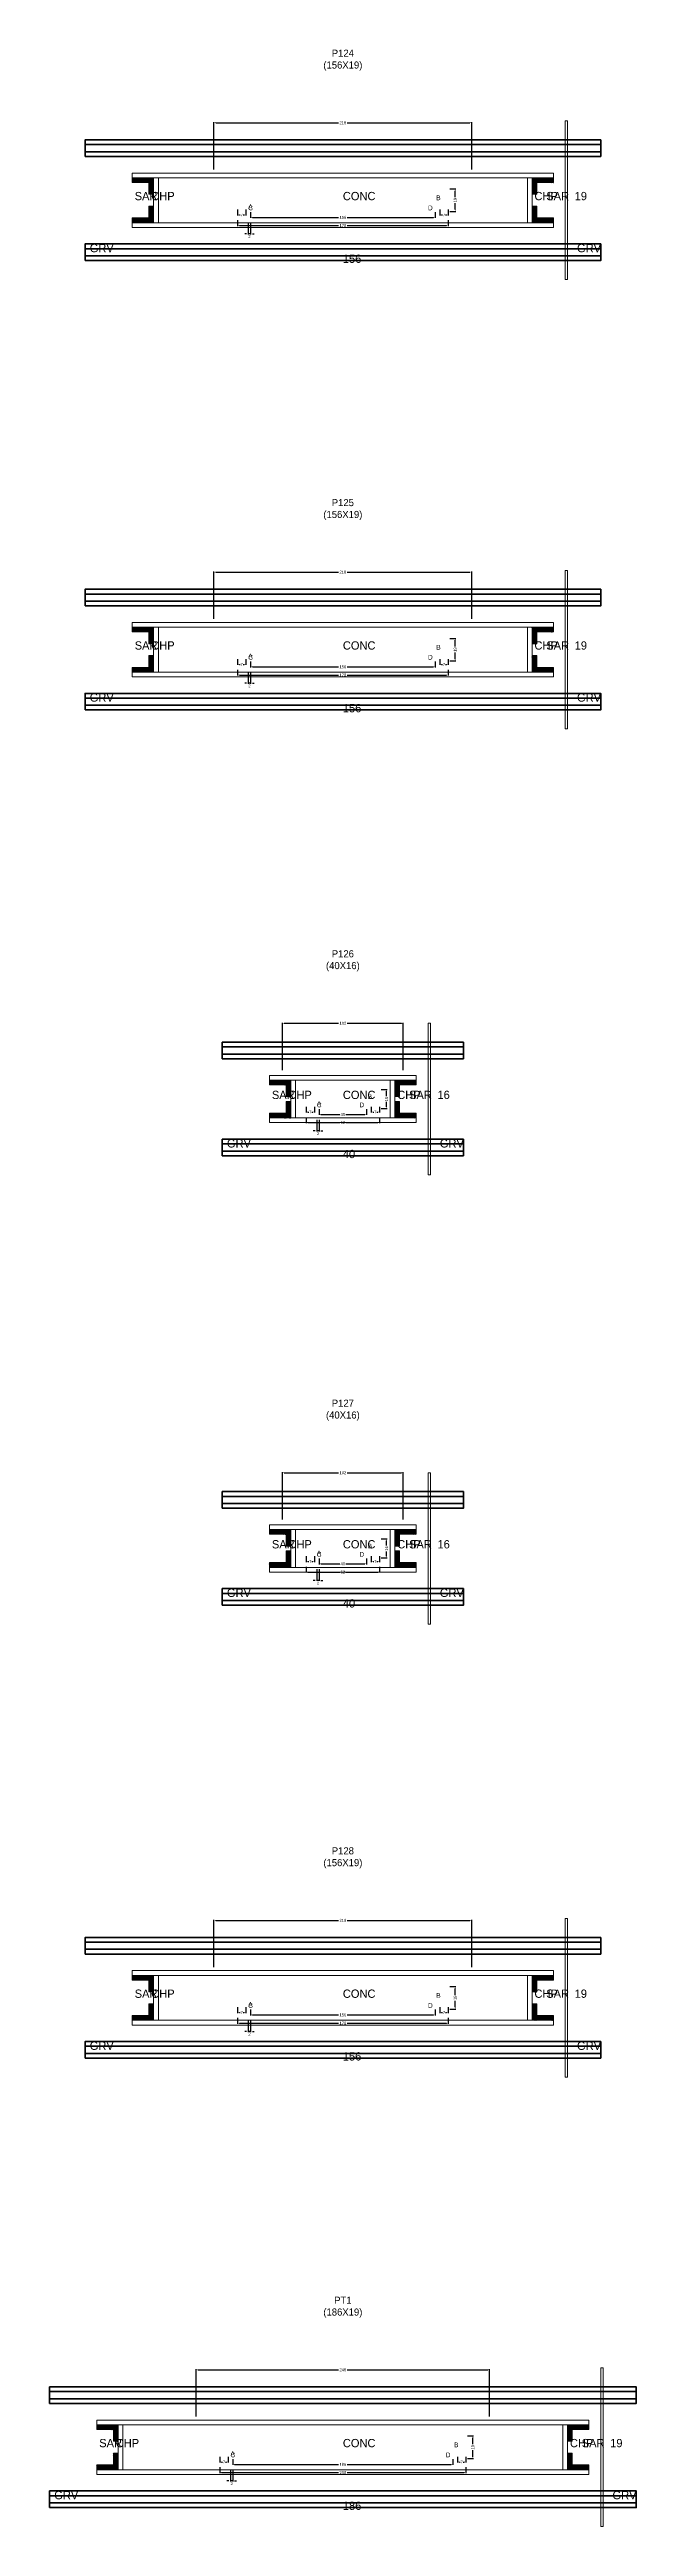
# Model space of a CAD drawing. Header units: centimetres. Extents: x -8500 to 4118, y -39526 to 295.
# Drawn here: x -248 to 248, y -34127 to -32033 of the extents above; entities that cross this region are included whole.
import ezdxf

# ---------------------------------------------------------------- set-up
doc = ezdxf.new("R2010")
doc.units = ezdxf.units.CM
for name, color, linetype in [('COTA', 241, 'Continuous'), ('GRAVATA', 224, 'Continuous'), ('Hachura', 251, 'Continuous'), ('NOMENCLATURA', 7, 'Continuous'), ('SARRAFO', 251, 'Continuous'), ('Texto Seção', 7, 'Continuous')]:
    doc.layers.add(name, color=color, linetype=linetype)
doc.dimstyles.new('cotax2', dxfattribs={"dimtxt": 2.5, "dimasz": 1.5, "dimexe": 0.5, "dimexo": 0.5, "dimgap": 0.5, "dimtad": 1, "dimcen": 2.5, "dimazin": 3, "dimtfac": 1, "dimtmove": 0, "dimatfit": 3})

# ---------------------------------------------------------------- blocks, each defined once
blk = doc.blocks.new('_CLOSEDFILLED')
at = {"color": 0, "linetype": 'BYBLOCK'}
blk.add_solid([(-1, 0.2), (0, 0), (-1, -0.2)], dxfattribs=at)
blk = doc.blocks.new('*D2224')
for p, q in [((-89, -32177), (-89, -32182)), ((-87.5, -32181.5), (-3.75, -32181.5)), ((3.75, -32181.5), (87.5, -32181.5)), ((89, -32177), (89, -32182))]:
    blk.add_line(p, q)
at = {"layer": 'Defpoints'}
for p in [(-89, -32176.5), (-89, -32181.5), (89, -32176.5)]:
    blk.add_point(p, dxfattribs=at)
at = {"layer": 'COTA', "xscale": 1.5, "yscale": 1.5, "rotation": 180}
blk.add_blockref('_CLOSEDFILLED', (-89, -32181.5), dxfattribs=at)
at = {"layer": 'COTA', "xscale": 1.5, "yscale": 1.5}
blk.add_blockref('_CLOSEDFILLED', (89, -32181.5), dxfattribs=at)
at = {"layer": 'COTA', "insert": (0, -32181.5), "char_height": 2.5, "attachment_point": 5}
blk.add_mtext('178', dxfattribs=at)
blk = doc.blocks.new('*D2225')
for p, q in [((-78, -32170), (-78, -32175)), ((-76.5, -32174.5), (-3.75, -32174.5)), ((3.75, -32174.5), (76.5, -32174.5)), ((78, -32170), (78, -32175))]:
    blk.add_line(p, q)
at = {"layer": 'Defpoints'}
for p in [(-78, -32169.5), (78, -32169.5), (-78, -32174.5)]:
    blk.add_point(p, dxfattribs=at)
at = {"layer": 'COTA', "xscale": 1.5, "yscale": 1.5, "rotation": 180}
blk.add_blockref('_CLOSEDFILLED', (-78, -32174.5), dxfattribs=at)
at = {"layer": 'COTA', "xscale": 1.5, "yscale": 1.5}
blk.add_blockref('_CLOSEDFILLED', (78, -32174.5), dxfattribs=at)
at = {"layer": 'COTA', "insert": (0, -32174.5), "char_height": 2.5, "attachment_point": 5}
blk.add_mtext('156', dxfattribs=at)
blk = doc.blocks.new('*D2226')
for p, q in [((90.5, -32150.5), (95.5, -32150.5)), ((90.5, -32169.5), (95.5, -32169.5)), ((95, -32157.5), (95, -32152)), ((95, -32168), (95, -32162.5))]:
    blk.add_line(p, q)
at = {"layer": 'Defpoints'}
for p in [(90, -32150.5), (90, -32169.5), (95, -32169.5)]:
    blk.add_point(p, dxfattribs=at)
at = {"layer": 'COTA', "xscale": 1.5, "yscale": 1.5}
for p, rotation in [((95, -32150.5), 90), ((95, -32169.5), 270)]:
    blk.add_blockref('_CLOSEDFILLED', p, dxfattribs=dict(at, rotation=rotation))
at = {"layer": 'COTA', "insert": (95, -32160), "char_height": 2.5, "attachment_point": 5, "rotation": 90}
blk.add_mtext('19', dxfattribs=at)
blk = doc.blocks.new('*D2227')
for p, q in [((-89, -32168), (-89, -32173)), ((-82, -32168), (-82, -32173)), ((-87.5, -32172.5), (-86.75, -32172.5)), ((-84.25, -32172.5), (-83.5, -32172.5))]:
    blk.add_line(p, q)
at = {"layer": 'Defpoints'}
for p in [(-89, -32167.5), (-82, -32167.5), (-89, -32172.5)]:
    blk.add_point(p, dxfattribs=at)
at = {"layer": 'COTA', "xscale": 1.5, "yscale": 1.5, "rotation": 180}
blk.add_blockref('_CLOSEDFILLED', (-89, -32172.5), dxfattribs=at)
at = {"layer": 'COTA', "xscale": 1.5, "yscale": 1.5}
blk.add_blockref('_CLOSEDFILLED', (-82, -32172.5), dxfattribs=at)
at = {"layer": 'COTA', "insert": (-85.5, -32172.5), "char_height": 2.5, "attachment_point": 5}
blk.add_mtext('7', dxfattribs=at)
blk = doc.blocks.new('*D2228')
for p, q in [((82, -32168), (82, -32173)), ((89, -32168), (89, -32173)), ((83.5, -32172.5), (84.25, -32172.5)), ((86.75, -32172.5), (87.5, -32172.5))]:
    blk.add_line(p, q)
at = {"layer": 'Defpoints'}
for p in [(82, -32167.5), (89, -32167.5), (82, -32172.5)]:
    blk.add_point(p, dxfattribs=at)
at = {"layer": 'COTA', "xscale": 1.5, "yscale": 1.5, "rotation": 180}
blk.add_blockref('_CLOSEDFILLED', (82, -32172.5), dxfattribs=at)
at = {"layer": 'COTA', "xscale": 1.5, "yscale": 1.5}
blk.add_blockref('_CLOSEDFILLED', (89, -32172.5), dxfattribs=at)
at = {"layer": 'COTA', "insert": (85.5, -32172.5), "char_height": 2.5, "attachment_point": 5}
blk.add_mtext('7', dxfattribs=at)
blk = doc.blocks.new('*D2229')
for p, q in [((-109, -32134), (-109, -32094)), ((-107.5, -32094.5), (-3.75, -32094.5)), ((3.75, -32094.5), (107.5, -32094.5)), ((109, -32134), (109, -32094))]:
    blk.add_line(p, q)
at = {"layer": 'Defpoints'}
for p in [(-109, -32094.5), (-109, -32134.5), (109, -32134.5)]:
    blk.add_point(p, dxfattribs=at)
at = {"layer": 'COTA', "xscale": 1.5, "yscale": 1.5, "rotation": 180}
blk.add_blockref('_CLOSEDFILLED', (-109, -32094.5), dxfattribs=at)
at = {"layer": 'COTA', "xscale": 1.5, "yscale": 1.5}
blk.add_blockref('_CLOSEDFILLED', (109, -32094.5), dxfattribs=at)
at = {"layer": 'COTA', "insert": (0, -32094.5), "char_height": 2.5, "attachment_point": 5}
blk.add_mtext('218', dxfattribs=at)
blk = doc.blocks.new('*D2250')
for p, q in [((-89, -32557), (-89, -32562)), ((-87.5, -32561.5), (-3.75, -32561.5)), ((3.75, -32561.5), (87.5, -32561.5)), ((89, -32557), (89, -32562))]:
    blk.add_line(p, q)
at = {"layer": 'Defpoints'}
for p in [(-89, -32556.5), (-89, -32561.5), (89, -32556.5)]:
    blk.add_point(p, dxfattribs=at)
at = {"layer": 'COTA', "xscale": 1.5, "yscale": 1.5, "rotation": 180}
blk.add_blockref('_CLOSEDFILLED', (-89, -32561.5), dxfattribs=at)
at = {"layer": 'COTA', "xscale": 1.5, "yscale": 1.5}
blk.add_blockref('_CLOSEDFILLED', (89, -32561.5), dxfattribs=at)
at = {"layer": 'COTA', "insert": (0, -32561.5), "char_height": 2.5, "attachment_point": 5}
blk.add_mtext('178', dxfattribs=at)
blk = doc.blocks.new('*D2251')
for p, q in [((-78, -32550), (-78, -32555)), ((-76.5, -32554.5), (-3.75, -32554.5)), ((3.75, -32554.5), (76.5, -32554.5)), ((78, -32550), (78, -32555))]:
    blk.add_line(p, q)
at = {"layer": 'Defpoints'}
for p in [(-78, -32549.5), (-78, -32554.5), (78, -32549.5)]:
    blk.add_point(p, dxfattribs=at)
at = {"layer": 'COTA', "xscale": 1.5, "yscale": 1.5, "rotation": 180}
blk.add_blockref('_CLOSEDFILLED', (-78, -32554.5), dxfattribs=at)
at = {"layer": 'COTA', "xscale": 1.5, "yscale": 1.5}
blk.add_blockref('_CLOSEDFILLED', (78, -32554.5), dxfattribs=at)
at = {"layer": 'COTA', "insert": (0, -32554.5), "char_height": 2.5, "attachment_point": 5}
blk.add_mtext('156', dxfattribs=at)
blk = doc.blocks.new('*D2252')
for p, q in [((90.5, -32530.5), (95.5, -32530.5)), ((95, -32537.5), (95, -32532)), ((95, -32548), (95, -32542.5)), ((90.5, -32549.5), (95.5, -32549.5))]:
    blk.add_line(p, q)
at = {"layer": 'Defpoints'}
for p in [(90, -32530.5), (90, -32549.5), (95, -32549.5)]:
    blk.add_point(p, dxfattribs=at)
at = {"layer": 'COTA', "xscale": 1.5, "yscale": 1.5}
for p, rotation in [((95, -32530.5), 90), ((95, -32549.5), 270)]:
    blk.add_blockref('_CLOSEDFILLED', p, dxfattribs=dict(at, rotation=rotation))
at = {"layer": 'COTA', "insert": (95, -32540), "char_height": 2.5, "attachment_point": 5, "rotation": 90}
blk.add_mtext('19', dxfattribs=at)
blk = doc.blocks.new('*D2253')
for p, q in [((-89, -32548), (-89, -32553)), ((-87.5, -32552.5), (-86.75, -32552.5)), ((-84.25, -32552.5), (-83.5, -32552.5)), ((-82, -32548), (-82, -32553))]:
    blk.add_line(p, q)
at = {"layer": 'Defpoints'}
for p in [(-89, -32547.5), (-89, -32552.5), (-82, -32547.5)]:
    blk.add_point(p, dxfattribs=at)
at = {"layer": 'COTA', "xscale": 1.5, "yscale": 1.5, "rotation": 180}
blk.add_blockref('_CLOSEDFILLED', (-89, -32552.5), dxfattribs=at)
at = {"layer": 'COTA', "xscale": 1.5, "yscale": 1.5}
blk.add_blockref('_CLOSEDFILLED', (-82, -32552.5), dxfattribs=at)
at = {"layer": 'COTA', "insert": (-85.5, -32552.5), "char_height": 2.5, "attachment_point": 5}
blk.add_mtext('7', dxfattribs=at)
blk = doc.blocks.new('*D2254')
for p, q in [((82, -32548), (82, -32553)), ((83.5, -32552.5), (84.25, -32552.5)), ((86.75, -32552.5), (87.5, -32552.5)), ((89, -32548), (89, -32553))]:
    blk.add_line(p, q)
at = {"layer": 'Defpoints'}
for p in [(82, -32547.5), (82, -32552.5), (89, -32547.5)]:
    blk.add_point(p, dxfattribs=at)
at = {"layer": 'COTA', "xscale": 1.5, "yscale": 1.5, "rotation": 180}
blk.add_blockref('_CLOSEDFILLED', (82, -32552.5), dxfattribs=at)
at = {"layer": 'COTA', "xscale": 1.5, "yscale": 1.5}
blk.add_blockref('_CLOSEDFILLED', (89, -32552.5), dxfattribs=at)
at = {"layer": 'COTA', "insert": (85.5, -32552.5), "char_height": 2.5, "attachment_point": 5}
blk.add_mtext('7', dxfattribs=at)
blk = doc.blocks.new('*D2255')
for p, q in [((-109, -32514), (-109, -32474)), ((-107.5, -32474.5), (-3.75, -32474.5)), ((3.75, -32474.5), (107.5, -32474.5)), ((109, -32514), (109, -32474))]:
    blk.add_line(p, q)
at = {"layer": 'Defpoints'}
for p in [(-109, -32474.5), (-109, -32514.5), (109, -32514.5)]:
    blk.add_point(p, dxfattribs=at)
at = {"layer": 'COTA', "xscale": 1.5, "yscale": 1.5, "rotation": 180}
blk.add_blockref('_CLOSEDFILLED', (-109, -32474.5), dxfattribs=at)
at = {"layer": 'COTA', "xscale": 1.5, "yscale": 1.5}
blk.add_blockref('_CLOSEDFILLED', (109, -32474.5), dxfattribs=at)
at = {"layer": 'COTA', "insert": (0, -32474.5), "char_height": 2.5, "attachment_point": 5}
blk.add_mtext('218', dxfattribs=at)
blk = doc.blocks.new('*D2276')
for p, q in [((-31, -32935.5), (-31, -32940.5)), ((-29.5, -32940), (-2.5, -32940)), ((2.5, -32940), (29.5, -32940)), ((31, -32935.5), (31, -32940.5))]:
    blk.add_line(p, q)
at = {"layer": 'Defpoints'}
for p in [(-31, -32935), (-31, -32940), (31, -32935)]:
    blk.add_point(p, dxfattribs=at)
at = {"layer": 'COTA', "xscale": 1.5, "yscale": 1.5, "rotation": 180}
blk.add_blockref('_CLOSEDFILLED', (-31, -32940), dxfattribs=at)
at = {"layer": 'COTA', "xscale": 1.5, "yscale": 1.5}
blk.add_blockref('_CLOSEDFILLED', (31, -32940), dxfattribs=at)
at = {"layer": 'COTA', "insert": (0, -32940), "char_height": 2.5, "attachment_point": 5}
blk.add_mtext('62', dxfattribs=at)
blk = doc.blocks.new('*D2277')
for p, q in [((-20, -32928.5), (-20, -32933.5)), ((-18.5, -32933), (-2.5, -32933)), ((2.5, -32933), (18.5, -32933)), ((20, -32928.5), (20, -32933.5))]:
    blk.add_line(p, q)
at = {"layer": 'Defpoints'}
for p in [(-20, -32928), (-20, -32933), (20, -32928)]:
    blk.add_point(p, dxfattribs=at)
at = {"layer": 'COTA', "xscale": 1.5, "yscale": 1.5, "rotation": 180}
blk.add_blockref('_CLOSEDFILLED', (-20, -32933), dxfattribs=at)
at = {"layer": 'COTA', "xscale": 1.5, "yscale": 1.5}
blk.add_blockref('_CLOSEDFILLED', (20, -32933), dxfattribs=at)
at = {"layer": 'COTA', "insert": (0, -32933), "char_height": 2.5, "attachment_point": 5}
blk.add_mtext('40', dxfattribs=at)
blk = doc.blocks.new('*D2278')
for p, q in [((32.5, -32912), (37.5, -32912)), ((37, -32917.5), (37, -32913.5)), ((37, -32926.5), (37, -32922.5)), ((32.5, -32928), (37.5, -32928))]:
    blk.add_line(p, q)
at = {"layer": 'Defpoints'}
for p in [(32, -32912), (32, -32928), (37, -32928)]:
    blk.add_point(p, dxfattribs=at)
at = {"layer": 'COTA', "xscale": 1.5, "yscale": 1.5}
for p, rotation in [((37, -32912), 90), ((37, -32928), 270)]:
    blk.add_blockref('_CLOSEDFILLED', p, dxfattribs=dict(at, rotation=rotation))
at = {"layer": 'COTA', "insert": (37, -32920), "char_height": 2.5, "attachment_point": 5, "rotation": 90}
blk.add_mtext('16', dxfattribs=at)
blk = doc.blocks.new('*D2279')
for p, q in [((-31, -32926.5), (-31, -32931.5)), ((-29.5, -32931), (-28.75, -32931)), ((-26.25, -32931), (-25.5, -32931)), ((-24, -32926.5), (-24, -32931.5))]:
    blk.add_line(p, q)
at = {"layer": 'Defpoints'}
for p in [(-31, -32926), (-31, -32931), (-24, -32926)]:
    blk.add_point(p, dxfattribs=at)
at = {"layer": 'COTA', "xscale": 1.5, "yscale": 1.5, "rotation": 180}
blk.add_blockref('_CLOSEDFILLED', (-31, -32931), dxfattribs=at)
at = {"layer": 'COTA', "xscale": 1.5, "yscale": 1.5}
blk.add_blockref('_CLOSEDFILLED', (-24, -32931), dxfattribs=at)
at = {"layer": 'COTA', "insert": (-27.5, -32931), "char_height": 2.5, "attachment_point": 5}
blk.add_mtext('7', dxfattribs=at)
blk = doc.blocks.new('*D2280')
for p, q in [((24, -32926.5), (24, -32931.5)), ((25.5, -32931), (26.25, -32931)), ((28.75, -32931), (29.5, -32931)), ((31, -32926.5), (31, -32931.5))]:
    blk.add_line(p, q)
at = {"layer": 'Defpoints'}
for p in [(24, -32926), (24, -32931), (31, -32926)]:
    blk.add_point(p, dxfattribs=at)
at = {"layer": 'COTA', "xscale": 1.5, "yscale": 1.5, "rotation": 180}
blk.add_blockref('_CLOSEDFILLED', (24, -32931), dxfattribs=at)
at = {"layer": 'COTA', "xscale": 1.5, "yscale": 1.5}
blk.add_blockref('_CLOSEDFILLED', (31, -32931), dxfattribs=at)
at = {"layer": 'COTA', "insert": (27.5, -32931), "char_height": 2.5, "attachment_point": 5}
blk.add_mtext('7', dxfattribs=at)
blk = doc.blocks.new('*D2281')
for p, q in [((-51, -32895.5), (-51, -32855.5)), ((-49.5, -32856), (-3.75, -32856)), ((3.75, -32856), (49.5, -32856)), ((51, -32895.5), (51, -32855.5))]:
    blk.add_line(p, q)
at = {"layer": 'Defpoints'}
for p in [(-51, -32856), (-51, -32896), (51, -32896)]:
    blk.add_point(p, dxfattribs=at)
at = {"layer": 'COTA', "xscale": 1.5, "yscale": 1.5, "rotation": 180}
blk.add_blockref('_CLOSEDFILLED', (-51, -32856), dxfattribs=at)
at = {"layer": 'COTA', "xscale": 1.5, "yscale": 1.5}
blk.add_blockref('_CLOSEDFILLED', (51, -32856), dxfattribs=at)
at = {"layer": 'COTA', "insert": (0, -32856), "char_height": 2.5, "attachment_point": 5}
blk.add_mtext('102', dxfattribs=at)
blk = doc.blocks.new('*D2302')
for p, q in [((-31, -33315.5), (-31, -33320.5)), ((-29.5, -33320), (-2.5, -33320)), ((2.5, -33320), (29.5, -33320)), ((31, -33315.5), (31, -33320.5))]:
    blk.add_line(p, q)
at = {"layer": 'Defpoints'}
for p in [(-31, -33315), (-31, -33320), (31, -33315)]:
    blk.add_point(p, dxfattribs=at)
at = {"layer": 'COTA', "xscale": 1.5, "yscale": 1.5, "rotation": 180}
blk.add_blockref('_CLOSEDFILLED', (-31, -33320), dxfattribs=at)
at = {"layer": 'COTA', "xscale": 1.5, "yscale": 1.5}
blk.add_blockref('_CLOSEDFILLED', (31, -33320), dxfattribs=at)
at = {"layer": 'COTA', "insert": (0, -33320), "char_height": 2.5, "attachment_point": 5}
blk.add_mtext('62', dxfattribs=at)
blk = doc.blocks.new('*D2303')
for p, q in [((-20, -33308.5), (-20, -33313.5)), ((-18.5, -33313), (-2.5, -33313)), ((2.5, -33313), (18.5, -33313)), ((20, -33308.5), (20, -33313.5))]:
    blk.add_line(p, q)
at = {"layer": 'Defpoints'}
for p in [(-20, -33308), (-20, -33313), (20, -33308)]:
    blk.add_point(p, dxfattribs=at)
at = {"layer": 'COTA', "xscale": 1.5, "yscale": 1.5, "rotation": 180}
blk.add_blockref('_CLOSEDFILLED', (-20, -33313), dxfattribs=at)
at = {"layer": 'COTA', "xscale": 1.5, "yscale": 1.5}
blk.add_blockref('_CLOSEDFILLED', (20, -33313), dxfattribs=at)
at = {"layer": 'COTA', "insert": (0, -33313), "char_height": 2.5, "attachment_point": 5}
blk.add_mtext('40', dxfattribs=at)
blk = doc.blocks.new('*D2304')
for p, q in [((32.5, -33292), (37.5, -33292)), ((37, -33297.5), (37, -33293.5)), ((32.5, -33308), (37.5, -33308)), ((37, -33306.5), (37, -33302.5))]:
    blk.add_line(p, q)
at = {"layer": 'Defpoints'}
for p in [(32, -33292), (32, -33308), (37, -33308)]:
    blk.add_point(p, dxfattribs=at)
at = {"layer": 'COTA', "xscale": 1.5, "yscale": 1.5}
for p, rotation in [((37, -33292), 90), ((37, -33308), 270)]:
    blk.add_blockref('_CLOSEDFILLED', p, dxfattribs=dict(at, rotation=rotation))
at = {"layer": 'COTA', "insert": (37, -33300), "char_height": 2.5, "attachment_point": 5, "rotation": 90}
blk.add_mtext('16', dxfattribs=at)
blk = doc.blocks.new('*D2305')
for p, q in [((-31, -33306.5), (-31, -33311.5)), ((-29.5, -33311), (-28.75, -33311)), ((-26.25, -33311), (-25.5, -33311)), ((-24, -33306.5), (-24, -33311.5))]:
    blk.add_line(p, q)
at = {"layer": 'Defpoints'}
for p in [(-31, -33306), (-31, -33311), (-24, -33306)]:
    blk.add_point(p, dxfattribs=at)
at = {"layer": 'COTA', "xscale": 1.5, "yscale": 1.5, "rotation": 180}
blk.add_blockref('_CLOSEDFILLED', (-31, -33311), dxfattribs=at)
at = {"layer": 'COTA', "xscale": 1.5, "yscale": 1.5}
blk.add_blockref('_CLOSEDFILLED', (-24, -33311), dxfattribs=at)
at = {"layer": 'COTA', "insert": (-27.5, -33311), "char_height": 2.5, "attachment_point": 5}
blk.add_mtext('7', dxfattribs=at)
blk = doc.blocks.new('*D2306')
for p, q in [((24, -33306.5), (24, -33311.5)), ((25.5, -33311), (26.25, -33311)), ((28.75, -33311), (29.5, -33311)), ((31, -33306.5), (31, -33311.5))]:
    blk.add_line(p, q)
at = {"layer": 'Defpoints'}
for p in [(24, -33306), (24, -33311), (31, -33306)]:
    blk.add_point(p, dxfattribs=at)
at = {"layer": 'COTA', "xscale": 1.5, "yscale": 1.5, "rotation": 180}
blk.add_blockref('_CLOSEDFILLED', (24, -33311), dxfattribs=at)
at = {"layer": 'COTA', "xscale": 1.5, "yscale": 1.5}
blk.add_blockref('_CLOSEDFILLED', (31, -33311), dxfattribs=at)
at = {"layer": 'COTA', "insert": (27.5, -33311), "char_height": 2.5, "attachment_point": 5}
blk.add_mtext('7', dxfattribs=at)
blk = doc.blocks.new('*D2307')
for p, q in [((-51, -33275.5), (-51, -33235.5)), ((-49.5, -33236), (-3.75, -33236)), ((3.75, -33236), (49.5, -33236)), ((51, -33275.5), (51, -33235.5))]:
    blk.add_line(p, q)
at = {"layer": 'Defpoints'}
for p in [(-51, -33236), (-51, -33276), (51, -33276)]:
    blk.add_point(p, dxfattribs=at)
at = {"layer": 'COTA', "xscale": 1.5, "yscale": 1.5, "rotation": 180}
blk.add_blockref('_CLOSEDFILLED', (-51, -33236), dxfattribs=at)
at = {"layer": 'COTA', "xscale": 1.5, "yscale": 1.5}
blk.add_blockref('_CLOSEDFILLED', (51, -33236), dxfattribs=at)
at = {"layer": 'COTA', "insert": (0, -33236), "char_height": 2.5, "attachment_point": 5}
blk.add_mtext('102', dxfattribs=at)
blk = doc.blocks.new('*D2328')
for p, q in [((-89, -33697), (-89, -33702)), ((89, -33697), (89, -33702)), ((-87.5, -33701.5), (-3.75, -33701.5)), ((3.75, -33701.5), (87.5, -33701.5))]:
    blk.add_line(p, q)
at = {"layer": 'Defpoints'}
for p in [(-89, -33696.5), (89, -33696.5), (-89, -33701.5)]:
    blk.add_point(p, dxfattribs=at)
at = {"layer": 'COTA', "xscale": 1.5, "yscale": 1.5, "rotation": 180}
blk.add_blockref('_CLOSEDFILLED', (-89, -33701.5), dxfattribs=at)
at = {"layer": 'COTA', "xscale": 1.5, "yscale": 1.5}
blk.add_blockref('_CLOSEDFILLED', (89, -33701.5), dxfattribs=at)
at = {"layer": 'COTA', "insert": (0, -33701.5), "char_height": 2.5, "attachment_point": 5}
blk.add_mtext('178', dxfattribs=at)
blk = doc.blocks.new('*D2329')
for p, q in [((-78, -33690), (-78, -33695)), ((-76.5, -33694.5), (-3.75, -33694.5)), ((3.75, -33694.5), (76.5, -33694.5)), ((78, -33690), (78, -33695))]:
    blk.add_line(p, q)
at = {"layer": 'Defpoints'}
for p in [(-78, -33689.5), (-78, -33694.5), (78, -33689.5)]:
    blk.add_point(p, dxfattribs=at)
at = {"layer": 'COTA', "xscale": 1.5, "yscale": 1.5, "rotation": 180}
blk.add_blockref('_CLOSEDFILLED', (-78, -33694.5), dxfattribs=at)
at = {"layer": 'COTA', "xscale": 1.5, "yscale": 1.5}
blk.add_blockref('_CLOSEDFILLED', (78, -33694.5), dxfattribs=at)
at = {"layer": 'COTA', "insert": (0, -33694.5), "char_height": 2.5, "attachment_point": 5}
blk.add_mtext('156', dxfattribs=at)
blk = doc.blocks.new('*D2330')
for p, q in [((90.5, -33670.5), (95.5, -33670.5)), ((95, -33677.5), (95, -33672)), ((90.5, -33689.5), (95.5, -33689.5)), ((95, -33688), (95, -33682.5))]:
    blk.add_line(p, q)
at = {"layer": 'Defpoints'}
for p in [(90, -33670.5), (90, -33689.5), (95, -33689.5)]:
    blk.add_point(p, dxfattribs=at)
at = {"layer": 'COTA', "xscale": 1.5, "yscale": 1.5}
for p, rotation in [((95, -33670.5), 90), ((95, -33689.5), 270)]:
    blk.add_blockref('_CLOSEDFILLED', p, dxfattribs=dict(at, rotation=rotation))
at = {"layer": 'COTA', "insert": (95, -33680), "char_height": 2.5, "attachment_point": 5, "rotation": 90}
blk.add_mtext('19', dxfattribs=at)
blk = doc.blocks.new('*D2331')
for p, q in [((-89, -33688), (-89, -33693)), ((-87.5, -33692.5), (-86.75, -33692.5)), ((-84.25, -33692.5), (-83.5, -33692.5)), ((-82, -33688), (-82, -33693))]:
    blk.add_line(p, q)
at = {"layer": 'Defpoints'}
for p in [(-89, -33687.5), (-89, -33692.5), (-82, -33687.5)]:
    blk.add_point(p, dxfattribs=at)
at = {"layer": 'COTA', "xscale": 1.5, "yscale": 1.5, "rotation": 180}
blk.add_blockref('_CLOSEDFILLED', (-89, -33692.5), dxfattribs=at)
at = {"layer": 'COTA', "xscale": 1.5, "yscale": 1.5}
blk.add_blockref('_CLOSEDFILLED', (-82, -33692.5), dxfattribs=at)
at = {"layer": 'COTA', "insert": (-85.5, -33692.5), "char_height": 2.5, "attachment_point": 5}
blk.add_mtext('7', dxfattribs=at)
blk = doc.blocks.new('*D2332')
for p, q in [((82, -33688), (82, -33693)), ((83.5, -33692.5), (84.25, -33692.5)), ((86.75, -33692.5), (87.5, -33692.5)), ((89, -33688), (89, -33693))]:
    blk.add_line(p, q)
at = {"layer": 'Defpoints'}
for p in [(82, -33687.5), (82, -33692.5), (89, -33687.5)]:
    blk.add_point(p, dxfattribs=at)
at = {"layer": 'COTA', "xscale": 1.5, "yscale": 1.5, "rotation": 180}
blk.add_blockref('_CLOSEDFILLED', (82, -33692.5), dxfattribs=at)
at = {"layer": 'COTA', "xscale": 1.5, "yscale": 1.5}
blk.add_blockref('_CLOSEDFILLED', (89, -33692.5), dxfattribs=at)
at = {"layer": 'COTA', "insert": (85.5, -33692.5), "char_height": 2.5, "attachment_point": 5}
blk.add_mtext('7', dxfattribs=at)
blk = doc.blocks.new('*D2333')
for p, q in [((-109, -33654), (-109, -33614)), ((-107.5, -33614.5), (-3.75, -33614.5)), ((3.75, -33614.5), (107.5, -33614.5)), ((109, -33654), (109, -33614))]:
    blk.add_line(p, q)
at = {"layer": 'Defpoints'}
for p in [(-109, -33614.5), (-109, -33654.5), (109, -33654.5)]:
    blk.add_point(p, dxfattribs=at)
at = {"layer": 'COTA', "xscale": 1.5, "yscale": 1.5, "rotation": 180}
blk.add_blockref('_CLOSEDFILLED', (-109, -33614.5), dxfattribs=at)
at = {"layer": 'COTA', "xscale": 1.5, "yscale": 1.5}
blk.add_blockref('_CLOSEDFILLED', (109, -33614.5), dxfattribs=at)
at = {"layer": 'COTA', "insert": (0, -33614.5), "char_height": 2.5, "attachment_point": 5}
blk.add_mtext('218', dxfattribs=at)
blk = doc.blocks.new('*D2354')
for p, q in [((-104, -34077), (-104, -34082)), ((-102.5, -34081.5), (-3.75, -34081.5)), ((3.75, -34081.5), (102.5, -34081.5)), ((104, -34077), (104, -34082))]:
    blk.add_line(p, q)
at = {"layer": 'Defpoints'}
for p in [(-104, -34076.5), (-104, -34081.5), (104, -34076.5)]:
    blk.add_point(p, dxfattribs=at)
at = {"layer": 'COTA', "xscale": 1.5, "yscale": 1.5, "rotation": 180}
blk.add_blockref('_CLOSEDFILLED', (-104, -34081.5), dxfattribs=at)
at = {"layer": 'COTA', "xscale": 1.5, "yscale": 1.5}
blk.add_blockref('_CLOSEDFILLED', (104, -34081.5), dxfattribs=at)
at = {"layer": 'COTA', "insert": (0, -34081.5), "char_height": 2.5, "attachment_point": 5}
blk.add_mtext('208', dxfattribs=at)
blk = doc.blocks.new('*D2355')
for p, q in [((-93, -34070), (-93, -34075)), ((-91.5, -34074.5), (-3.75, -34074.5)), ((3.75, -34074.5), (91.5, -34074.5)), ((93, -34070), (93, -34075))]:
    blk.add_line(p, q)
at = {"layer": 'Defpoints'}
for p in [(-93, -34069.5), (-93, -34074.5), (93, -34069.5)]:
    blk.add_point(p, dxfattribs=at)
at = {"layer": 'COTA', "xscale": 1.5, "yscale": 1.5, "rotation": 180}
blk.add_blockref('_CLOSEDFILLED', (-93, -34074.5), dxfattribs=at)
at = {"layer": 'COTA', "xscale": 1.5, "yscale": 1.5}
blk.add_blockref('_CLOSEDFILLED', (93, -34074.5), dxfattribs=at)
at = {"layer": 'COTA', "insert": (0, -34074.5), "char_height": 2.5, "attachment_point": 5}
blk.add_mtext('186', dxfattribs=at)
blk = doc.blocks.new('*D2356')
for p, q in [((105.5, -34050.5), (110.5, -34050.5)), ((110, -34057.5), (110, -34052)), ((105.5, -34069.5), (110.5, -34069.5)), ((110, -34068), (110, -34062.5))]:
    blk.add_line(p, q)
at = {"layer": 'Defpoints'}
for p in [(105, -34050.5), (105, -34069.5), (110, -34069.5)]:
    blk.add_point(p, dxfattribs=at)
at = {"layer": 'COTA', "xscale": 1.5, "yscale": 1.5}
for p, rotation in [((110, -34050.5), 90), ((110, -34069.5), 270)]:
    blk.add_blockref('_CLOSEDFILLED', p, dxfattribs=dict(at, rotation=rotation))
at = {"layer": 'COTA', "insert": (110, -34060), "char_height": 2.5, "attachment_point": 5, "rotation": 90}
blk.add_mtext('19', dxfattribs=at)
blk = doc.blocks.new('*D2357')
for p, q in [((-104, -34068), (-104, -34073)), ((-102.5, -34072.5), (-101.75, -34072.5)), ((-99.25, -34072.5), (-98.5, -34072.5)), ((-97, -34068), (-97, -34073))]:
    blk.add_line(p, q)
at = {"layer": 'Defpoints'}
for p in [(-104, -34067.5), (-104, -34072.5), (-97, -34067.5)]:
    blk.add_point(p, dxfattribs=at)
at = {"layer": 'COTA', "xscale": 1.5, "yscale": 1.5, "rotation": 180}
blk.add_blockref('_CLOSEDFILLED', (-104, -34072.5), dxfattribs=at)
at = {"layer": 'COTA', "xscale": 1.5, "yscale": 1.5}
blk.add_blockref('_CLOSEDFILLED', (-97, -34072.5), dxfattribs=at)
at = {"layer": 'COTA', "insert": (-100.5, -34072.5), "char_height": 2.5, "attachment_point": 5}
blk.add_mtext('7', dxfattribs=at)
blk = doc.blocks.new('*D2358')
for p, q in [((97, -34068), (97, -34073)), ((98.5, -34072.5), (99.25, -34072.5)), ((101.75, -34072.5), (102.5, -34072.5)), ((104, -34068), (104, -34073))]:
    blk.add_line(p, q)
at = {"layer": 'Defpoints'}
for p in [(97, -34067.5), (97, -34072.5), (104, -34067.5)]:
    blk.add_point(p, dxfattribs=at)
at = {"layer": 'COTA', "xscale": 1.5, "yscale": 1.5, "rotation": 180}
blk.add_blockref('_CLOSEDFILLED', (97, -34072.5), dxfattribs=at)
at = {"layer": 'COTA', "xscale": 1.5, "yscale": 1.5}
blk.add_blockref('_CLOSEDFILLED', (104, -34072.5), dxfattribs=at)
at = {"layer": 'COTA', "insert": (100.5, -34072.5), "char_height": 2.5, "attachment_point": 5}
blk.add_mtext('7', dxfattribs=at)
blk = doc.blocks.new('*D2359')
for p, q in [((-124, -34034), (-124, -33994)), ((-122.5, -33994.5), (-3.75, -33994.5)), ((3.75, -33994.5), (122.5, -33994.5)), ((124, -34034), (124, -33994))]:
    blk.add_line(p, q)
at = {"layer": 'Defpoints'}
for p in [(-124, -33994.5), (-124, -34034.5), (124, -34034.5)]:
    blk.add_point(p, dxfattribs=at)
at = {"layer": 'COTA', "xscale": 1.5, "yscale": 1.5, "rotation": 180}
blk.add_blockref('_CLOSEDFILLED', (-124, -33994.5), dxfattribs=at)
at = {"layer": 'COTA', "xscale": 1.5, "yscale": 1.5}
blk.add_blockref('_CLOSEDFILLED', (124, -33994.5), dxfattribs=at)
at = {"layer": 'COTA', "insert": (0, -33994.5), "char_height": 2.5, "attachment_point": 5}
blk.add_mtext('248', dxfattribs=at)

msp = doc.modelspace()

# ---------------------------------------------------------------- hatches: boundary and pattern name
at = {"layer": 'SARRAFO'}
h = msp.add_hatch(dxfattribs=at)
h.set_pattern_fill('SOLID', scale=2)
h.paths.add_polyline_path([(-178, -32145), (-164, -32145), (-164, -32141), (-178, -32141)])
h = msp.add_hatch(dxfattribs=at)
h.set_pattern_fill('SOLID', scale=2)
h.paths.add_polyline_path([(-164, -32155), (-160, -32155), (-160, -32141), (-164, -32141)])
h = msp.add_hatch(dxfattribs=at)
h.set_pattern_fill('SOLID', scale=2)
h.paths.add_polyline_path([(160, -32155), (164, -32155), (164, -32141), (160, -32141)])
h = msp.add_hatch(dxfattribs=at)
h.set_pattern_fill('SOLID', scale=2)
h.paths.add_polyline_path([(164, -32145), (178, -32145), (178, -32141), (164, -32141)])
h = msp.add_hatch(dxfattribs=at)
h.set_pattern_fill('SOLID', scale=2)
h.paths.add_polyline_path([(-164, -32179), (-160, -32179), (-160, -32165), (-164, -32165)])
h = msp.add_hatch(dxfattribs=at)
h.set_pattern_fill('SOLID', scale=2)
h.paths.add_polyline_path([(160, -32179), (164, -32179), (164, -32165), (160, -32165)])
h = msp.add_hatch(dxfattribs=at)
h.set_pattern_fill('SOLID', scale=2)
h.paths.add_polyline_path([(-178, -32179), (-164, -32179), (-164, -32175), (-178, -32175)])
h = msp.add_hatch(dxfattribs=at)
h.set_pattern_fill('SOLID', scale=2)
h.paths.add_polyline_path([(164, -32179), (178, -32179), (178, -32175), (164, -32175)])
h = msp.add_hatch(dxfattribs=at)
h.set_pattern_fill('SOLID', scale=2)
h.paths.add_polyline_path([(-178, -32525), (-164, -32525), (-164, -32521), (-178, -32521)])
h = msp.add_hatch(dxfattribs=at)
h.set_pattern_fill('SOLID', scale=2)
h.paths.add_polyline_path([(-164, -32535), (-160, -32535), (-160, -32521), (-164, -32521)])
h = msp.add_hatch(dxfattribs=at)
h.set_pattern_fill('SOLID', scale=2)
h.paths.add_polyline_path([(160, -32535), (164, -32535), (164, -32521), (160, -32521)])
h = msp.add_hatch(dxfattribs=at)
h.set_pattern_fill('SOLID', scale=2)
h.paths.add_polyline_path([(164, -32525), (178, -32525), (178, -32521), (164, -32521)])
h = msp.add_hatch(dxfattribs=at)
h.set_pattern_fill('SOLID', scale=2)
h.paths.add_polyline_path([(-164, -32559), (-160, -32559), (-160, -32545), (-164, -32545)])
h = msp.add_hatch(dxfattribs=at)
h.set_pattern_fill('SOLID', scale=2)
h.paths.add_polyline_path([(160, -32559), (164, -32559), (164, -32545), (160, -32545)])
h = msp.add_hatch(dxfattribs=at)
h.set_pattern_fill('SOLID', scale=2)
h.paths.add_polyline_path([(-178, -32559), (-164, -32559), (-164, -32555), (-178, -32555)])
h = msp.add_hatch(dxfattribs=at)
h.set_pattern_fill('SOLID', scale=2)
h.paths.add_polyline_path([(164, -32559), (178, -32559), (178, -32555), (164, -32555)])
h = msp.add_hatch(dxfattribs=at)
h.set_pattern_fill('SOLID', scale=2)
h.paths.add_polyline_path([(-62, -32908), (-48, -32908), (-48, -32904), (-62, -32904)])
h = msp.add_hatch(dxfattribs=at)
h.set_pattern_fill('SOLID', scale=2)
h.paths.add_polyline_path([(-48, -32918), (-44, -32918), (-44, -32904), (-48, -32904)])
h = msp.add_hatch(dxfattribs=at)
h.set_pattern_fill('SOLID', scale=2)
h.paths.add_polyline_path([(-48, -32936), (-44, -32936), (-44, -32922), (-48, -32922)])
h = msp.add_hatch(dxfattribs=at)
h.set_pattern_fill('SOLID', scale=2)
h.paths.add_polyline_path([(44, -32918), (48, -32918), (48, -32904), (44, -32904)])
h = msp.add_hatch(dxfattribs=at)
h.set_pattern_fill('SOLID', scale=2)
h.paths.add_polyline_path([(44, -32936), (48, -32936), (48, -32922), (44, -32922)])
h = msp.add_hatch(dxfattribs=at)
h.set_pattern_fill('SOLID', scale=2)
h.paths.add_polyline_path([(48, -32908), (62, -32908), (62, -32904), (48, -32904)])
h = msp.add_hatch(dxfattribs=at)
h.set_pattern_fill('SOLID', scale=2)
h.paths.add_polyline_path([(-62, -32936), (-48, -32936), (-48, -32932), (-62, -32932)])
h = msp.add_hatch(dxfattribs=at)
h.set_pattern_fill('SOLID', scale=2)
h.paths.add_polyline_path([(48, -32936), (62, -32936), (62, -32932), (48, -32932)])
h = msp.add_hatch(dxfattribs=at)
h.set_pattern_fill('SOLID', scale=2)
h.paths.add_polyline_path([(-62, -33288), (-48, -33288), (-48, -33284), (-62, -33284)])
h = msp.add_hatch(dxfattribs=at)
h.set_pattern_fill('SOLID', scale=2)
h.paths.add_polyline_path([(-48, -33298), (-44, -33298), (-44, -33284), (-48, -33284)])
h = msp.add_hatch(dxfattribs=at)
h.set_pattern_fill('SOLID', scale=2)
h.paths.add_polyline_path([(44, -33298), (48, -33298), (48, -33284), (44, -33284)])
h = msp.add_hatch(dxfattribs=at)
h.set_pattern_fill('SOLID', scale=2)
h.paths.add_polyline_path([(48, -33288), (62, -33288), (62, -33284), (48, -33284)])
h = msp.add_hatch(dxfattribs=at)
h.set_pattern_fill('SOLID', scale=2)
h.paths.add_polyline_path([(-62, -33316), (-48, -33316), (-48, -33312), (-62, -33312)])
h = msp.add_hatch(dxfattribs=at)
h.set_pattern_fill('SOLID', scale=2)
h.paths.add_polyline_path([(-48, -33316), (-44, -33316), (-44, -33302), (-48, -33302)])
h = msp.add_hatch(dxfattribs=at)
h.set_pattern_fill('SOLID', scale=2)
h.paths.add_polyline_path([(44, -33316), (48, -33316), (48, -33302), (44, -33302)])
h = msp.add_hatch(dxfattribs=at)
h.set_pattern_fill('SOLID', scale=2)
h.paths.add_polyline_path([(48, -33316), (62, -33316), (62, -33312), (48, -33312)])
h = msp.add_hatch(dxfattribs=at)
h.set_pattern_fill('SOLID', scale=2)
h.paths.add_polyline_path([(-178, -33665), (-164, -33665), (-164, -33661), (-178, -33661)])
h = msp.add_hatch(dxfattribs=at)
h.set_pattern_fill('SOLID', scale=2)
h.paths.add_polyline_path([(-164, -33675), (-160, -33675), (-160, -33661), (-164, -33661)])
h = msp.add_hatch(dxfattribs=at)
h.set_pattern_fill('SOLID', scale=2)
h.paths.add_polyline_path([(160, -33675), (164, -33675), (164, -33661), (160, -33661)])
h = msp.add_hatch(dxfattribs=at)
h.set_pattern_fill('SOLID', scale=2)
h.paths.add_polyline_path([(164, -33665), (178, -33665), (178, -33661), (164, -33661)])
h = msp.add_hatch(dxfattribs=at)
h.set_pattern_fill('SOLID', scale=2)
h.paths.add_polyline_path([(-178, -33699), (-164, -33699), (-164, -33695), (-178, -33695)])
h = msp.add_hatch(dxfattribs=at)
h.set_pattern_fill('SOLID', scale=2)
h.paths.add_polyline_path([(-164, -33699), (-160, -33699), (-160, -33685), (-164, -33685)])
h = msp.add_hatch(dxfattribs=at)
h.set_pattern_fill('SOLID', scale=2)
h.paths.add_polyline_path([(160, -33699), (164, -33699), (164, -33685), (160, -33685)])
h = msp.add_hatch(dxfattribs=at)
h.set_pattern_fill('SOLID', scale=2)
h.paths.add_polyline_path([(164, -33699), (178, -33699), (178, -33695), (164, -33695)])
h = msp.add_hatch(dxfattribs=at)
h.set_pattern_fill('SOLID', scale=2)
h.paths.add_polyline_path([(-208, -34045), (-194, -34045), (-194, -34041), (-208, -34041)])
h = msp.add_hatch(dxfattribs=at)
h.set_pattern_fill('SOLID', scale=2)
h.paths.add_polyline_path([(-194, -34055), (-190, -34055), (-190, -34041), (-194, -34041)])
h = msp.add_hatch(dxfattribs=at)
h.set_pattern_fill('SOLID', scale=2)
h.paths.add_polyline_path([(190, -34055), (194, -34055), (194, -34041), (190, -34041)])
h = msp.add_hatch(dxfattribs=at)
h.set_pattern_fill('SOLID', scale=2)
h.paths.add_polyline_path([(194, -34045), (208, -34045), (208, -34041), (194, -34041)])
h = msp.add_hatch(dxfattribs=at)
h.set_pattern_fill('SOLID', scale=2)
h.paths.add_polyline_path([(-208, -34079), (-194, -34079), (-194, -34075), (-208, -34075)])
h = msp.add_hatch(dxfattribs=at)
h.set_pattern_fill('SOLID', scale=2)
h.paths.add_polyline_path([(-194, -34079), (-190, -34079), (-190, -34065), (-194, -34065)])
h = msp.add_hatch(dxfattribs=at)
h.set_pattern_fill('SOLID', scale=2)
h.paths.add_polyline_path([(190, -34079), (194, -34079), (194, -34065), (190, -34065)])
h = msp.add_hatch(dxfattribs=at)
h.set_pattern_fill('SOLID', scale=2)
h.paths.add_polyline_path([(194, -34079), (208, -34079), (208, -34075), (194, -34075)])

# ---------------------------------------------------------------- linework, layer by layer
at = {"layer": 'GRAVATA', "lineweight": 50}
for points in [[(-218, -32123), (218, -32123), (218, -32109), (-218, -32109)], [(-218, -32119), (218, -32119), (218, -32113), (-218, -32113)], [(-218, -32211), (218, -32211), (218, -32197), (-218, -32197)], [(-218, -32207), (218, -32207), (218, -32201), (-218, -32201)], [(-218, -32503), (218, -32503), (218, -32489), (-218, -32489)], [(-218, -32499), (218, -32499), (218, -32493), (-218, -32493)], [(-218, -32591), (218, -32591), (218, -32577), (-218, -32577)], [(-218, -32587), (218, -32587), (218, -32581), (-218, -32581)], [(-102, -32886), (102, -32886), (102, -32872), (-102, -32872)], [(-102, -32882), (102, -32882), (102, -32876), (-102, -32876)], [(-102, -32968), (102, -32968), (102, -32954), (-102, -32954)], [(-102, -32964), (102, -32964), (102, -32958), (-102, -32958)], [(-102, -33266), (102, -33266), (102, -33252), (-102, -33252)], [(-102, -33262), (102, -33262), (102, -33256), (-102, -33256)], [(-102, -33348), (102, -33348), (102, -33334), (-102, -33334)], [(-102, -33344), (102, -33344), (102, -33338), (-102, -33338)], [(-218, -33643), (218, -33643), (218, -33629), (-218, -33629)], [(-218, -33639), (218, -33639), (218, -33633), (-218, -33633)], [(-218, -33731), (218, -33731), (218, -33717), (-218, -33717)], [(-218, -33727), (218, -33727), (218, -33721), (-218, -33721)], [(-248, -34023), (248, -34023), (248, -34009), (-248, -34009)], [(-248, -34019), (248, -34019), (248, -34013), (-248, -34013)], [(-248, -34111), (248, -34111), (248, -34097), (-248, -34097)], [(-248, -34107), (248, -34107), (248, -34101), (-248, -34101)]]:
    msp.add_lwpolyline(points, close=True, dxfattribs=at)
at = {"layer": 'Hachura', "lineweight": 13}
for points in [[(188, -32227), (190, -32227), (190, -32093), (188, -32093)], [(188, -32607), (190, -32607), (190, -32473), (188, -32473)], [(72, -32984), (74, -32984), (74, -32856), (72, -32856)], [(72, -33364), (74, -33364), (74, -33236), (72, -33236)], [(188, -33747), (190, -33747), (190, -33613), (188, -33613)], [(218, -34127), (220, -34127), (220, -33993), (218, -33993)]]:
    msp.add_lwpolyline(points, close=True, dxfattribs=at)
at = {"layer": 'Hachura', "lineweight": 18}
for points in [[(-178, -32141), (178, -32141), (178, -32137), (-178, -32137)], [(-160, -32179), (-156, -32179), (-156, -32141), (-160, -32141)], [(156, -32179), (160, -32179), (160, -32141), (156, -32141)], [(-178, -32183), (178, -32183), (178, -32179), (-178, -32179)], [(-178, -32521), (178, -32521), (178, -32517), (-178, -32517)], [(-160, -32559), (-156, -32559), (-156, -32521), (-160, -32521)], [(156, -32559), (160, -32559), (160, -32521), (156, -32521)], [(-178, -32563), (178, -32563), (178, -32559), (-178, -32559)], [(-62, -32904), (62, -32904), (62, -32900), (-62, -32900)], [(-44, -32936), (-40, -32936), (-40, -32904), (-44, -32904)], [(40, -32936), (44, -32936), (44, -32904), (40, -32904)], [(-62, -32940), (62, -32940), (62, -32936), (-62, -32936)], [(-62, -33284), (62, -33284), (62, -33280), (-62, -33280)], [(-44, -33316), (-40, -33316), (-40, -33284), (-44, -33284)], [(40, -33316), (44, -33316), (44, -33284), (40, -33284)], [(-62, -33320), (62, -33320), (62, -33316), (-62, -33316)], [(-178, -33661), (178, -33661), (178, -33657), (-178, -33657)], [(-160, -33699), (-156, -33699), (-156, -33661), (-160, -33661)], [(156, -33699), (160, -33699), (160, -33661), (156, -33661)], [(-178, -33703), (178, -33703), (178, -33699), (-178, -33699)], [(-208, -34041), (208, -34041), (208, -34037), (-208, -34037)], [(-190, -34079), (-186, -34079), (-186, -34041), (-190, -34041)], [(186, -34079), (190, -34079), (190, -34041), (186, -34041)], [(-208, -34083), (208, -34083), (208, -34079), (-208, -34079)]]:
    msp.add_lwpolyline(points, close=True, dxfattribs=at)
at = {"layer": 'SARRAFO', "lineweight": 13}
for points in [[(-178, -32145), (-164, -32145), (-164, -32141), (-178, -32141)], [(-164, -32155), (-160, -32155), (-160, -32141), (-164, -32141)], [(160, -32155), (164, -32155), (164, -32141), (160, -32141)], [(164, -32145), (178, -32145), (178, -32141), (164, -32141)], [(-164, -32179), (-160, -32179), (-160, -32165), (-164, -32165)], [(160, -32179), (164, -32179), (164, -32165), (160, -32165)], [(-178, -32179), (-164, -32179), (-164, -32175), (-178, -32175)], [(164, -32179), (178, -32179), (178, -32175), (164, -32175)], [(-178, -32525), (-164, -32525), (-164, -32521), (-178, -32521)], [(-164, -32535), (-160, -32535), (-160, -32521), (-164, -32521)], [(160, -32535), (164, -32535), (164, -32521), (160, -32521)], [(164, -32525), (178, -32525), (178, -32521), (164, -32521)], [(-164, -32559), (-160, -32559), (-160, -32545), (-164, -32545)], [(160, -32559), (164, -32559), (164, -32545), (160, -32545)], [(-178, -32559), (-164, -32559), (-164, -32555), (-178, -32555)], [(164, -32559), (178, -32559), (178, -32555), (164, -32555)], [(-62, -32908), (-48, -32908), (-48, -32904), (-62, -32904)], [(-48, -32918), (-44, -32918), (-44, -32904), (-48, -32904)], [(-48, -32936), (-44, -32936), (-44, -32922), (-48, -32922)], [(44, -32918), (48, -32918), (48, -32904), (44, -32904)], [(44, -32936), (48, -32936), (48, -32922), (44, -32922)], [(48, -32908), (62, -32908), (62, -32904), (48, -32904)], [(-62, -32936), (-48, -32936), (-48, -32932), (-62, -32932)], [(48, -32936), (62, -32936), (62, -32932), (48, -32932)], [(-62, -33288), (-48, -33288), (-48, -33284), (-62, -33284)], [(-48, -33298), (-44, -33298), (-44, -33284), (-48, -33284)], [(44, -33298), (48, -33298), (48, -33284), (44, -33284)], [(48, -33288), (62, -33288), (62, -33284), (48, -33284)], [(-62, -33316), (-48, -33316), (-48, -33312), (-62, -33312)], [(-48, -33316), (-44, -33316), (-44, -33302), (-48, -33302)], [(44, -33316), (48, -33316), (48, -33302), (44, -33302)], [(48, -33316), (62, -33316), (62, -33312), (48, -33312)], [(-178, -33665), (-164, -33665), (-164, -33661), (-178, -33661)], [(-164, -33675), (-160, -33675), (-160, -33661), (-164, -33661)], [(160, -33675), (164, -33675), (164, -33661), (160, -33661)], [(164, -33665), (178, -33665), (178, -33661), (164, -33661)], [(-178, -33699), (-164, -33699), (-164, -33695), (-178, -33695)], [(-164, -33699), (-160, -33699), (-160, -33685), (-164, -33685)], [(160, -33699), (164, -33699), (164, -33685), (160, -33685)], [(164, -33699), (178, -33699), (178, -33695), (164, -33695)], [(-208, -34045), (-194, -34045), (-194, -34041), (-208, -34041)], [(-194, -34055), (-190, -34055), (-190, -34041), (-194, -34041)], [(190, -34055), (194, -34055), (194, -34041), (190, -34041)], [(194, -34045), (208, -34045), (208, -34041), (194, -34041)], [(-208, -34079), (-194, -34079), (-194, -34075), (-208, -34075)], [(-194, -34079), (-190, -34079), (-190, -34065), (-194, -34065)], [(190, -34079), (194, -34079), (194, -34065), (190, -34065)], [(194, -34079), (208, -34079), (208, -34075), (194, -34075)]]:
    msp.add_lwpolyline(points, close=True, dxfattribs=at)

# ---------------------------------------------------------------- texts
at = {"layer": 'NOMENCLATURA'}
for s, p in [('A', (-80, -32167.5)), ('C', (-80, -32168.5)), ('D', (72, -32168.5)), ('B', (79, -32160)), ('A', (-80, -32547.5)), ('C', (-80, -32548.5)), ('D', (72, -32548.5)), ('B', (79, -32540)), ('A', (-22, -32926)), ('C', (-22, -32927)), ('D', (14, -32927)), ('B', (21, -32920)), ('B', (21, -33300)), ('A', (-22, -33306)), ('C', (-22, -33307)), ('D', (14, -33307)), ('B', (79, -33680)), ('A', (-80, -33687.5)), ('C', (-80, -33688.5)), ('D', (72, -33688.5)), ('A', (-95, -34067.5)), ('C', (-95, -34068.5)), ('D', (87, -34068.5)), ('B', (94, -34060))]:
    msp.add_text(s, height=4, dxfattribs=at).set_placement(p)
at = {"layer": 'NOMENCLATURA', "char_height": 6, "attachment_point": 8}
for s, insert in [('P124\\P(156X19)', (0, -32050.5)), ('P125\\P(156X19)', (0, -32430.5)), ('P126\\P(40X16)', (0, -32812)), ('P127\\P(40X16)', (0, -33192)), ('P128\\P(156X19)', (0, -33570.5)), ('PT1\\P(186X19)', (0, -33950.5))]:
    msp.add_mtext(s, dxfattribs=dict(at, insert=insert))
at = {"layer": 'Texto Seção'}
for s, p in [('SAR', (-176, -32160)), ('CHP', (-162, -32160)), ('CONC', (0, -32160)), ('CHP', (162, -32160)), ('SAR', (172, -32160)), ('19', (196, -32160)), ('GRV', (-214, -32204)), ('156', (0, -32213)), ('GRV', (198, -32204)), ('SAR', (-176, -32540)), ('CHP', (-162, -32540)), ('CONC', (0, -32540)), ('CHP', (162, -32540)), ('SAR', (172, -32540)), ('19', (196, -32540)), ('GRV', (-214, -32584)), ('156', (0, -32593)), ('GRV', (198, -32584)), ('SAR', (-60, -32920)), ('CHP', (-46, -32920)), ('CONC', (0, -32920)), ('CHP', (46, -32920)), ('SAR', (56, -32920)), ('16', (80, -32920)), ('GRV', (-98, -32961)), ('40', (0, -32970)), ('GRV', (82, -32961)), ('SAR', (-60, -33300)), ('CHP', (-46, -33300)), ('CONC', (0, -33300)), ('CHP', (46, -33300)), ('SAR', (56, -33300)), ('16', (80, -33300)), ('GRV', (-98, -33341)), ('GRV', (82, -33341)), ('40', (0, -33350)), ('SAR', (-176, -33680)), ('CHP', (-162, -33680)), ('CONC', (0, -33680)), ('CHP', (162, -33680)), ('SAR', (172, -33680)), ('19', (196, -33680)), ('GRV', (-214, -33724)), ('GRV', (198, -33724)), ('156', (0, -33733)), ('SAR', (-206, -34060)), ('CHP', (-192, -34060)), ('CONC', (0, -34060)), ('CHP', (192, -34060)), ('SAR', (202, -34060)), ('19', (226, -34060)), ('GRV', (-244, -34104)), ('186', (0, -34113)), ('GRV', (228, -34104))]:
    msp.add_text(s, height=7, dxfattribs=at).set_placement(p)

# ---------------------------------------------------------------- dimensions: what is measured, and where the dimension line sits
at = {"layer": 'COTA'}
for base, p1, p2, picture, middle in [((-109, -32094.5), (-109, -32134.5), (109, -32134.5), '*D2229', (0, -32094.5)), ((-89, -32172.5), (-89, -32167.5), (-82, -32167.5), '*D2227', (-85.5, -32172.5)), ((-78, -32174.5), (-78, -32169.5), (78, -32169.5), '*D2225', (0, -32174.5)), ((82, -32172.5), (82, -32167.5), (89, -32167.5), '*D2228', (85.5, -32172.5)), ((-89, -32181.5), (-89, -32176.5), (89, -32176.5), '*D2224', (0, -32181.5)), ((-109, -32474.5), (-109, -32514.5), (109, -32514.5), '*D2255', (0, -32474.5)), ((-89, -32552.5), (-89, -32547.5), (-82, -32547.5), '*D2253', (-85.5, -32552.5)), ((-89, -32561.5), (-89, -32556.5), (89, -32556.5), '*D2250', (0, -32561.5)), ((-78, -32554.5), (-78, -32549.5), (78, -32549.5), '*D2251', (0, -32554.5)), ((82, -32552.5), (82, -32547.5), (89, -32547.5), '*D2254', (85.5, -32552.5)), ((-51, -32856), (-51, -32896), (51, -32896), '*D2281', (0, -32856)), ((-31, -32931), (-31, -32926), (-24, -32926), '*D2279', (-27.5, -32931)), ((-31, -32940), (-31, -32935), (31, -32935), '*D2276', (0, -32940)), ((-20, -32933), (-20, -32928), (20, -32928), '*D2277', (0, -32933)), ((24, -32931), (24, -32926), (31, -32926), '*D2280', (27.5, -32931)), ((-51, -33236), (-51, -33276), (51, -33276), '*D2307', (0, -33236)), ((-31, -33311), (-31, -33306), (-24, -33306), '*D2305', (-27.5, -33311)), ((-31, -33320), (-31, -33315), (31, -33315), '*D2302', (0, -33320)), ((-20, -33313), (-20, -33308), (20, -33308), '*D2303', (0, -33313)), ((24, -33311), (24, -33306), (31, -33306), '*D2306', (27.5, -33311)), ((-109, -33614.5), (-109, -33654.5), (109, -33654.5), '*D2333', (0, -33614.5)), ((-89, -33692.5), (-89, -33687.5), (-82, -33687.5), '*D2331', (-85.5, -33692.5)), ((-89, -33701.5), (-89, -33696.5), (89, -33696.5), '*D2328', (0, -33701.5)), ((-78, -33694.5), (-78, -33689.5), (78, -33689.5), '*D2329', (0, -33694.5)), ((82, -33692.5), (82, -33687.5), (89, -33687.5), '*D2332', (85.5, -33692.5)), ((-124, -33994.5), (-124, -34034.5), (124, -34034.5), '*D2359', (0, -33994.5)), ((-104, -34072.5), (-104, -34067.5), (-97, -34067.5), '*D2357', (-100.5, -34072.5)), ((-93, -34074.5), (-93, -34069.5), (93, -34069.5), '*D2355', (0, -34074.5)), ((97, -34072.5), (97, -34067.5), (104, -34067.5), '*D2358', (100.5, -34072.5)), ((-104, -34081.5), (-104, -34076.5), (104, -34076.5), '*D2354', (0, -34081.5))]:
    dim = msp.add_linear_dim(base=base, p1=p1, p2=p2, dimstyle='cotax2', dxfattribs=at)
    dim.commit()
    dim.dimension.update_dxf_attribs({"geometry": picture, "text_midpoint": middle})
for base, p1, p2, picture, middle in [((95, -32169.5), (90, -32169.5), (90, -32150.5), '*D2226', (95, -32160)), ((95, -32549.5), (90, -32549.5), (90, -32530.5), '*D2252', (95, -32540)), ((37, -32928), (32, -32928), (32, -32912), '*D2278', (37, -32920)), ((37, -33308), (32, -33308), (32, -33292), '*D2304', (37, -33300)), ((95, -33689.5), (90, -33689.5), (90, -33670.5), '*D2330', (95, -33680)), ((110, -34069.5), (105, -34069.5), (105, -34050.5), '*D2356', (110, -34060))]:
    dim = msp.add_linear_dim(base=base, p1=p1, p2=p2, angle=90, dimstyle='cotax2', dxfattribs=at)
    dim.commit()
    dim.dimension.update_dxf_attribs({"geometry": picture, "text_midpoint": middle})
for base, p1, p2 in [((-78, -32188.5), (-78, -32178.5), (-80, -32178.5)), ((-78, -32568.5), (-78, -32558.5), (-80, -32558.5)), ((-20, -32947), (-20, -32937), (-22, -32937)), ((-20, -33327), (-20, -33317), (-22, -33317)), ((-78, -33708.5), (-78, -33698.5), (-80, -33698.5)), ((-93, -34088.5), (-93, -34078.5), (-95, -34078.5))]:
    msp.add_linear_dim(base=base, p1=p1, p2=p2, dimstyle='cotax2', dxfattribs=at).render()

doc.saveas('drawing.dxf')
